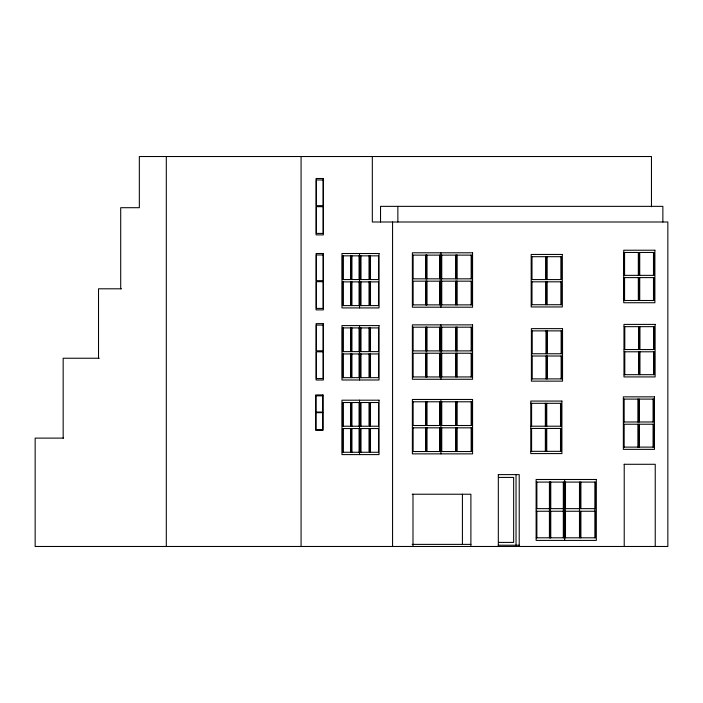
<?xml version="1.0" encoding="UTF-8"?>
<svg xmlns="http://www.w3.org/2000/svg" width="703" height="703" viewBox="0 0 703 703"><rect width="100%" height="100%" fill="white"/><g stroke="black" fill="none" stroke-linecap="round" stroke-linejoin="round"><path stroke-width="1.05" d="M639.141 252.474L654.062 252.474L654.062 275.356L639.141 275.356M412.547 255.127L440.148 255.127L440.148 278.836L412.547 278.836M456.581 255.127L471.739 255.127L471.739 278.836L456.581 278.836M531.415 256.692L546.336 256.692L546.336 279.574L531.415 279.574M546.574 256.692L561.495 256.692L561.495 279.574L546.574 279.574M639.141 277.606L654.062 277.606L654.062 300.489L639.141 300.489M412.547 281.165L440.148 281.165L440.148 304.874L412.547 304.874M456.581 281.165L471.739 281.165L471.739 304.874L456.581 304.874M531.415 281.824L546.336 281.824L546.336 304.715L531.415 304.715M546.574 281.824L561.495 281.824L561.495 304.715L546.574 304.715M121.575 288.801L98.517 288.801L98.517 358.24M624.211 326.658L639.132 326.658L639.132 349.54L624.211 349.54M639.37 326.658L654.291 326.658L654.291 349.54L639.37 349.54M412.547 327.194L440.148 327.194L440.148 350.902L412.547 350.902M456.581 327.194L471.739 327.194L471.739 350.902L456.581 350.902M531.644 330.876L561.715 330.876L561.715 353.758L531.644 353.758M624.211 351.79L639.132 351.79L639.132 374.673L624.211 374.673M639.37 351.79L654.291 351.79L654.291 374.673L639.37 374.673M412.547 353.231L440.148 353.231L440.148 376.94L412.547 376.94M456.581 353.231L471.739 353.231L471.739 376.94L456.581 376.94M531.644 356.008L561.715 356.008L561.715 378.891L531.644 378.891M99.29 358.24L63.165 358.24L63.165 438.11M623.579 399.102L638.5 399.102L638.5 421.985L623.579 421.985M412.547 401.791L440.148 401.791L440.148 425.5L412.547 425.5M456.581 401.791L471.739 401.791L471.739 425.5L456.581 425.5M531.011 403.32L561.082 403.32L561.082 426.203L531.011 426.203M623.579 424.234L638.5 424.234L638.5 447.117L623.579 447.117M412.547 427.828L440.148 427.828L440.148 451.537L412.547 451.537M456.581 427.828L471.739 427.828L471.739 451.537L456.581 451.537M531.011 428.452L561.082 428.452L561.082 451.335L531.011 451.335M63.586 438.11L35.15 438.11L35.15 546.477L667.85 546.477L667.85 221.999L372.326 221.999L372.326 156.523M624.132 464.288L655.231 464.288L655.231 546.477M498.278 474.613L519.218 474.613L519.218 546.477M498.612 477.425L513.647 477.425L513.647 542.408L498.612 542.408M536.292 482.091L563.894 482.091L563.894 508.647L536.292 508.647M580.327 482.091L595.485 482.091L595.485 508.647L580.327 508.647M412.16 494.227L470.896 494.227L470.896 546.477M564.904 508.647L580.072 508.647L580.072 482.091L564.904 482.091L564.904 537.804L580.072 537.804L580.072 511.257L564.904 511.257M536.292 511.257L563.894 511.257L563.894 537.804L536.292 537.804M580.327 511.257L595.485 511.257L595.485 537.804L580.327 537.804M412.16 544.386L470.896 544.386M498.278 545.22L519.218 545.22M662.867 221.999L662.867 206.357L380.534 206.357L380.534 221.999M653.702 326.658L653.702 349.54M653.702 351.79L653.702 374.673M653.482 252.474L653.482 275.356M653.482 277.606L653.482 300.489M653.069 399.102L653.069 421.985M653.069 424.234L653.069 447.117M651.461 206.717L651.461 156.523L139.335 156.523L139.335 207.701L120.705 207.701L120.705 288.801M639.95 326.658L639.95 349.54M639.95 351.79L639.95 374.673M639.73 252.474L639.73 275.356M639.73 277.606L639.73 300.489M639.317 399.102L639.317 421.985M639.317 424.234L639.317 447.117M638.544 326.658L638.544 349.54M638.544 351.79L638.544 374.673M638.324 252.474L638.324 275.356M638.324 277.606L638.324 300.489M637.911 399.102L637.911 421.985M637.911 424.234L637.911 447.117M624.791 326.658L624.791 349.54M624.791 351.79L624.791 374.673M624.572 252.474L624.572 275.356M624.572 277.606L624.572 300.489M624.159 399.102L624.159 421.985M624.159 424.234L624.159 447.117M624.22 464.288L624.22 546.477M594.905 482.091L594.905 537.804M580.906 482.091L580.906 508.647M580.906 511.257L580.906 537.804M579.483 482.091L579.483 537.804M565.493 482.091L565.493 508.647M565.493 511.257L565.493 537.804M564.65 479.481L564.65 540.414M563.314 482.091L563.314 537.804M561.135 330.876L561.135 353.758M561.135 356.008L561.135 378.891M560.915 256.692L560.915 279.574M560.915 281.824L560.915 304.715M560.502 403.32L560.502 426.203M560.502 428.452L560.502 451.335M550.765 482.091L550.765 508.647M550.765 511.257L550.765 537.804M550.177 482.091L550.177 537.804M550.01 482.091L550.01 508.647M550.01 511.257L550.01 537.804M549.421 482.091L549.421 537.804M547.382 330.876L547.382 353.758M547.382 356.008L547.382 378.891M547.162 256.692L547.162 279.574M547.162 281.824L547.162 304.715M546.749 403.32L546.749 426.203M546.749 428.452L546.749 451.335M546.556 330.876L546.556 353.758M546.556 356.008L546.556 378.891M545.976 330.876L545.976 353.758M545.976 356.008L545.976 378.891M545.923 403.32L545.923 426.203M545.923 428.452L545.923 451.335M545.756 256.692L545.756 279.574M545.756 281.824L545.756 304.715M545.343 403.32L545.343 426.203M545.343 428.452L545.343 451.335M536.872 482.091L536.872 508.647M536.872 511.257L536.872 537.804M532.224 330.876L532.224 353.758M532.224 356.008L532.224 378.891M532.004 256.692L532.004 279.574M532.004 281.824L532.004 304.715M531.591 403.32L531.591 426.203M531.591 428.452L531.591 451.335M516.037 474.613L516.037 545.22M498.322 474.613L498.322 546.477M471.159 255.127L471.159 278.836M471.159 281.165L471.159 304.874M471.159 327.194L471.159 350.902M471.159 353.231L471.159 376.94M471.159 401.791L471.159 425.5M471.159 427.828L471.159 451.537M462.416 494.227L462.416 544.386M457.161 255.127L457.161 278.836M457.161 281.165L457.161 304.874M457.161 327.194L457.161 350.902M457.161 353.231L457.161 376.94M457.161 401.791L457.161 425.5M457.161 427.828L457.161 451.537M455.737 255.127L455.737 278.836M455.737 281.165L455.737 304.874M455.737 327.194L455.737 350.902M455.737 353.231L455.737 376.94M455.737 401.791L455.737 425.5M455.737 427.828L455.737 451.537M441.748 255.127L441.748 278.836M441.748 281.165L441.748 304.874M441.748 327.194L441.748 350.902M441.748 353.231L441.748 376.94M441.748 401.791L441.748 425.5M441.748 427.828L441.748 451.537M440.904 252.799L440.904 307.202M440.904 324.865L440.904 379.269M440.904 399.462L440.904 453.866M439.568 255.127L439.568 278.836M439.568 281.165L439.568 304.874M439.568 327.194L439.568 350.902M439.568 353.231L439.568 376.94M439.568 401.791L439.568 425.5M439.568 427.828L439.568 451.537M427.02 255.127L427.02 278.836M427.02 281.165L427.02 304.874M427.02 327.194L427.02 350.902M427.02 353.231L427.02 376.94M427.02 401.791L427.02 425.5M427.02 427.828L427.02 451.537M426.431 255.127L426.431 278.836M426.431 281.165L426.431 304.874M426.431 327.194L426.431 350.902M426.431 353.231L426.431 376.94M426.431 401.791L426.431 425.5M426.431 427.828L426.431 451.537M426.264 255.127L426.264 278.836M426.264 281.165L426.264 304.874M426.264 327.194L426.264 350.902M426.264 353.231L426.264 376.94M426.264 401.791L426.264 425.5M426.264 427.828L426.264 451.537M425.675 255.127L425.675 278.836M425.675 281.165L425.675 304.874M425.675 327.194L425.675 350.902M425.675 353.231L425.675 376.94M425.675 401.791L425.675 425.5M425.675 427.828L425.675 451.537M413.127 255.127L413.127 278.836M413.127 281.165L413.127 304.874M413.127 327.194L413.127 350.902M413.127 353.231L413.127 376.94M413.127 401.791L413.127 425.5M413.127 427.828L413.127 451.537M412.995 494.227L412.995 546.477M397.863 206.357L397.863 221.999M392.564 221.999L392.564 546.477M370.49 255.848L370.49 279.557M370.49 281.885L370.49 305.594M370.49 327.914L370.49 351.623M370.49 353.952L370.49 377.66M370.49 402.52L370.49 426.229M370.49 428.558L370.49 452.266M360.999 255.848L360.999 279.557M360.999 281.885L360.999 305.594M360.999 327.914L360.999 351.623M360.999 353.952L360.999 377.66M360.999 402.52L360.999 426.229M360.999 428.558L360.999 452.266M360.05 255.848L360.05 279.557M360.05 281.885L360.05 305.594M360.05 327.914L360.05 351.623M360.05 353.952L360.05 377.66M360.05 402.52L360.05 426.229M360.05 428.558L360.05 452.266M359.532 253.519L359.532 307.923M359.532 325.586L359.532 379.989M359.532 400.192L359.532 454.595M359.066 255.848L359.066 279.557M359.066 281.885L359.066 305.594M359.066 327.914L359.066 351.623M359.066 353.952L359.066 377.66M359.066 402.52L359.066 426.229M359.066 428.558L359.066 452.266M351.939 255.848L351.939 279.557M351.939 281.885L351.939 305.594M351.939 327.914L351.939 351.623M351.939 353.952L351.939 377.66M351.939 402.52L351.939 426.229M351.939 428.558L351.939 452.266M350.99 255.848L350.99 279.557M350.99 281.885L350.99 305.594M350.99 327.914L350.99 351.623M350.99 353.952L350.99 377.66M350.99 402.52L350.99 426.229M350.99 428.558L350.99 452.266M350.525 255.848L350.525 279.557M350.525 281.885L350.525 305.594M350.525 327.914L350.525 351.623M350.525 353.952L350.525 377.66M350.525 402.52L350.525 426.229M350.525 428.558L350.525 452.266M343.389 255.848L343.389 279.557M343.389 281.885L343.389 305.594M343.389 327.914L343.389 351.623M343.389 353.952L343.389 377.66M343.389 402.52L343.389 426.229M343.389 428.558L343.389 452.266M301.077 156.523L301.077 546.477M166.312 156.523L166.312 546.477M323.371 178.492L316.095 178.492L316.095 234.881L323.371 234.881L323.371 178.492M323.125 179.95L316.341 179.95L316.341 205.663L323.125 205.663L323.125 179.95M323.125 206.682L316.341 206.682L316.341 233.414L323.125 233.414L323.125 206.682M654.888 250.224L623.746 250.224L623.746 302.738L654.888 302.738L654.888 250.224M638.904 252.474L623.992 252.474L623.992 275.356L638.904 275.356L638.904 252.474M472.574 252.799L412.371 252.799L412.371 307.202L472.574 307.202L472.574 252.799M323.371 253.502L316.095 253.502L316.095 309.882L323.371 309.882L323.371 253.502M379.031 253.519L341.974 253.519L341.974 307.923L379.031 307.923L379.031 253.519M562.321 254.442L531.178 254.442L531.178 306.956L562.321 306.956L562.321 254.442M323.125 254.961L316.341 254.961L316.341 280.664L323.125 280.664L323.125 254.961M456.326 255.127L441.159 255.127L441.159 278.836L456.326 278.836L456.326 255.127M369.022 255.848L342.44 255.848L342.44 279.557L369.022 279.557L369.022 255.848M378.513 255.848L369.541 255.848L369.541 279.557L378.513 279.557L378.513 255.848M638.904 277.606L623.992 277.606L623.992 300.489L638.904 300.489L638.904 277.606M456.326 281.165L441.159 281.165L441.159 304.874L456.326 304.874L456.326 281.165M323.125 281.692L316.341 281.692L316.341 308.424L323.125 308.424L323.125 281.692M369.022 281.885L342.44 281.885L342.44 305.594L369.022 305.594L369.022 281.885M378.513 281.885L369.541 281.885L369.541 305.594L378.513 305.594L378.513 281.885M323.371 323.626L316.095 323.626L316.095 380.007L323.371 380.007L323.371 323.626M655.108 324.408L623.974 324.408L623.974 376.922L655.108 376.922L655.108 324.408M472.574 324.865L412.371 324.865L412.371 379.269L472.574 379.269L472.574 324.865M323.125 325.085L316.341 325.085L316.341 350.797L323.125 350.797L323.125 325.085M379.031 325.586L341.974 325.586L341.974 379.989L379.031 379.989L379.031 325.586M456.326 327.194L441.159 327.194L441.159 350.902L456.326 350.902L456.326 327.194M369.022 327.914L342.44 327.914L342.44 351.623L369.022 351.623L369.022 327.914M378.513 327.914L369.541 327.914L369.541 351.623L378.513 351.623L378.513 327.914M562.541 328.626L531.398 328.626L531.398 381.14L562.541 381.14L562.541 328.626M323.125 351.816L316.341 351.816L316.341 378.548L323.125 378.548L323.125 351.816M456.326 353.231L441.159 353.231L441.159 376.94L456.326 376.94L456.326 353.231M369.022 353.952L342.44 353.952L342.44 377.66L369.022 377.66L369.022 353.952M378.513 353.952L369.541 353.952L369.541 377.66L378.513 377.66L378.513 353.952M322.993 394.919L315.717 394.919L315.717 430.438L322.993 430.438L322.993 394.919M322.747 395.842L315.963 395.842L315.963 412.037L322.747 412.037L322.747 395.842M654.475 396.852L623.341 396.852L623.341 449.366L654.475 449.366L654.475 396.852M653.658 399.102L638.737 399.102L638.737 421.985L653.658 421.985L653.658 399.102M472.574 399.462L412.371 399.462L412.371 453.866L472.574 453.866L472.574 399.462M379.031 400.192L341.974 400.192L341.974 454.595L379.031 454.595L379.031 400.192M561.908 401.07L530.774 401.07L530.774 453.584L561.908 453.584L561.908 401.07M456.326 401.791L441.159 401.791L441.159 425.5L456.326 425.5L456.326 401.791M369.022 402.52L342.44 402.52L342.44 426.229L369.022 426.229L369.022 402.52M378.513 402.52L369.541 402.52L369.541 426.229L378.513 426.229L378.513 402.52M322.747 412.679L315.963 412.679L315.963 429.515L322.747 429.515L322.747 412.679M653.658 424.234L638.737 424.234L638.737 447.117L653.658 447.117L653.658 424.234M456.326 427.828L441.159 427.828L441.159 451.537L456.326 451.537L456.326 427.828M369.022 428.558L342.44 428.558L342.44 452.266L369.022 452.266L369.022 428.558M378.513 428.558L369.541 428.558L369.541 452.266L378.513 452.266L378.513 428.558M596.32 479.481L536.117 479.481L536.117 540.414L596.32 540.414L596.32 479.481"/></g></svg>
